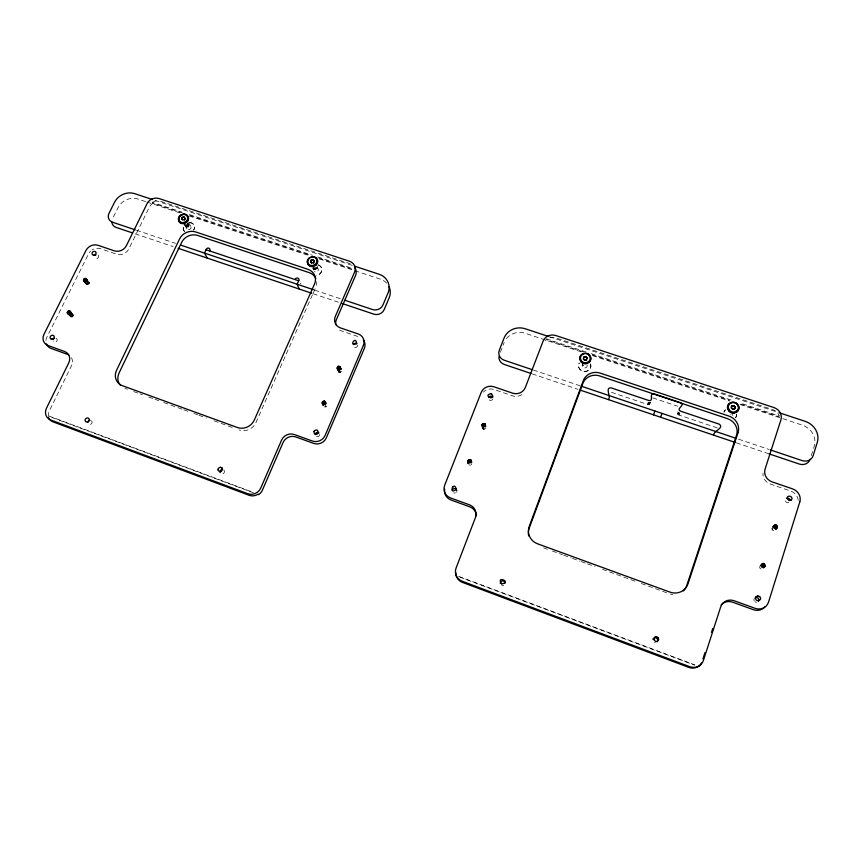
<?xml version="1.0" encoding="UTF-8"?>
<svg xmlns="http://www.w3.org/2000/svg" width="861" height="861" viewBox="0 0 861 861"><rect width="100%" height="100%" fill="white"/><g stroke="black" fill="none" stroke-linecap="round" stroke-linejoin="round"><path stroke-width="0.65" stroke-dasharray="4.3 3.23" d="M650.378 402.507L649.334 404.293L647.494 404.444L610.105 391.873M771.757 528.137L772.747 530.354M582.23 365.441L582.693 362.416M83.904 281.106C84.12 283.936 89.501 286.498 89.329 282.462L88.984 281.956M70.107 316.181L72.227 316.923L73.357 315.438L70.882 312.016M811.299 455.577L814.28 446.041A17.726 16.068 22.6 0 0 814.764 443.985M647.494 404.444L648.139 402.474M647.859 404.541L648.516 402.571M648.247 404.573L648.903 402.604M648.624 404.541L649.28 402.571M649 404.444L649.646 402.474M649.334 404.293L649.99 402.324M649.646 404.089L650.303 402.119M500.37 352.214L504.202 342.452M717.235 427.906L679.017 415.056L677.639 413.807L678.436 411.881M677.822 414.141L678.619 412.204M678.048 414.432L678.855 412.505M678.339 414.69L679.135 412.763M678.662 414.894L679.469 412.968M679.017 415.056L679.824 413.119M312.414 294.882L255.965 422.525A13.012 12.076 -31.7 0 1 239.089 429.919M313.361 292.718L315.761 287.316A12.549 11.397 -20.4 0 0 316.148 286.315M188.57 226.54L188.903 225.905M759.94 565.957L759.757 568.012L760.92 569.003M471.354 464.725L471.72 464.154M485.679 428.283L484.011 429.424L482.311 428.412M341.591 371.457L339.944 372.565L338.351 371.608M326.836 405.972L325.878 406.93L324.242 406.822M677.941 411.762L677.639 413.807M771.919 529.569L773.684 527.653M470.763 465.144L468.771 464.865M314.739 269.611L314.9 269.601A1.421 1.281 -19.2 0 0 316.331 267.932M71.829 313.91L72.937 314.297M773.07 530.537L773.802 530.656M160.63 201.28L350.169 263.735M155.002 200.376L352.397 265.446M182.317 212.99L152.946 203.282L152.408 202.389L181.639 212.032M189.259 214.55L312.521 255.254M317.601 256.933L353.182 268.675M189.98 215.519L310.003 255.168M318.947 258.117L353.419 269.504M145.638 201.592L137.986 199.063A15.326 13.335 -26.9 0 0 118.118 207.555L112.619 218.608A7.684 6.684 -27.7 0 0 112.253 219.48M146.919 202.012L180.089 212.979M189.022 215.928L308.938 255.556M319.151 258.924L353.591 270.311M354.872 270.731L380.39 279.158A15.885 14.562 -15.4 0 1 386.912 283.42M549.372 336.748L778.419 412.494M586.04 351.988L546.595 338.922A9.826 9.137 1.4 0 1 555.528 337.792L772.575 409.535A10.461 9.514 20.2 0 1 779.442 416.035L739.997 402.98M591.13 353.667L732.367 400.451M583.381 351.869L546.541 339.664A9.815 9.127 1.4 0 0 545.39 340.547M592.271 354.818L729.471 400.268M740.901 404.057L779.011 416.692M581.046 351.805L525.102 333.261A16.359 15.25 -1.8 0 0 505.063 340.633M592.486 355.604L729.805 401.108M739.976 404.487L802.28 425.13A17.726 16.068 22.6 0 1 814.947 441.865M652.724 397.879L677.736 406.252M136.458 230.253L175.493 243.362M314.749 290.135L341.117 298.993M135.091 233.794L173.083 246.58M313.081 293.709L338.395 302.222M533.314 370.036L580.196 385.825M738.512 439.175L769.056 449.464M532.216 373.889L577.935 389.323M736.306 442.791L769.056 453.855M357.853 336.479L341.537 330.915A9.536 8.793 -18.7 0 1 338.567 329.225M124.899 388.354L127.406 389.269M133.681 391.561L138.696 393.38M139.956 393.843L142.463 394.758M148.738 397.039L153.753 398.869M155.012 399.321L158.779 400.688M163.794 402.517L182.618 409.373M183.877 409.825L188.893 411.655M193.919 413.484L197.686 414.851M198.934 415.303L206.468 418.048M213.991 420.792L232.814 427.637M543.657 547.865L547.413 549.232M552.428 551.062L562.448 554.721M563.697 555.184L571.22 557.928M572.468 558.38L579.98 561.124M581.24 561.587L586.244 563.417M587.503 563.869L595.016 566.613M602.528 569.358L636.354 581.702M641.359 583.532L668.922 593.595M49.055 416.067L253.059 492.298M253.489 492.804L48.528 416.207A9.751 8.664 -38.8 0 1 49.421 410.708L71.538 365.656A9.589 8.459 -35.9 0 0 71.226 357.315M458.558 576.3L694.892 664.896M459.903 577.161L694.579 665.144M69.493 314.814L71.549 317.085M68.891 314.717L70.946 316.988M70.075 313.512L72.808 316.536M69.483 313.899L72.227 316.923M70.548 311.768L73.271 314.814M70.624 312.403L73.357 315.438M70.451 312.995L73.185 316.03M86.983 282.946L88.296 284.539M85.002 281.493L87.628 284.7M84.4 281.407L87.036 284.604M86.918 281.751L88.877 284.162M87.456 280.664L89.415 283.075M86.638 280.438L89.253 283.656M86.531 284.313L86.111 283.194M184.006 223.849L186.815 228.778M188.613 222.515L190.83 226.475M324.651 404.347L325.878 406.93M337.62 369.358L338.75 372.146M338.814 369.778L339.944 372.565M338.169 369.681L339.299 372.469M337.889 369.52L339.019 372.307M339.525 369.617L340.644 372.404M316.428 264.262L318.247 269.224M482.537 426.496L482.752 428.982M483.129 426.83L483.333 429.316M483.807 426.938L484.011 429.424M318.247 264.801A5.898 5.349 -19.2 0 1 321.766 270.311A5.898 5.349 -19.2 0 1 316.708 275.219M318.344 265.059A5.898 5.338 -19.2 0 1 321.799 270.914A5.898 5.338 -19.2 0 1 316.041 275.552M316.299 267.739A2.357 2.142 -19.2 0 1 318.075 270.741A2.357 2.142 -19.2 0 1 314.319 271.506M313.652 270.01A2.357 2.142 -19.2 0 1 315.104 267.943A1.421 1.291 -19.2 0 1 313.695 268.062M189.775 222.418A5.79 5.101 -25 0 1 193.628 229.973M184.663 231.544A5.79 5.101 -25 0 1 184.458 224.699M187.354 224.28A2.335 2.056 -25 0 0 187.795 223.871A1.399 1.227 -25 0 1 187.052 225.625A1.399 1.227 -25 0 1 185.266 224.839M189.194 222.687A5.79 5.101 -25 0 1 193.779 230.253M184.351 231.329A5.79 5.101 -25 0 1 184.62 224.969M300.306 283.194A2.002 1.819 -20.8 0 1 300.93 284.044M314.9 269.601A1.421 1.281 -19.2 0 1 313.619 267.997M312.963 267.943A1.862 1.69 -19.2 0 0 315.223 269.547A1.862 1.69 -19.2 0 0 316.439 267.018A1.862 1.69 -19.2 0 1 315.072 269.149A1.862 1.69 -19.2 0 1 312.866 267.997A1.862 1.69 -19.2 0 0 316.084 267.932A1.421 1.291 -19.2 0 1 313.372 268.072M315.783 267.943A1.421 1.291 -19.2 0 1 313.35 267.997M315.632 267.9A1.873 1.69 -19.2 0 1 313.017 267.954M314.631 267.965A1.873 1.69 -19.2 0 1 313.673 267.986M187.181 224.732A1.388 1.227 -25 0 1 188.763 226.12A1.388 1.227 -25 0 1 186.579 226.992A1.388 1.227 -25 0 1 186.837 224.861A1.84 1.614 -25 0 1 185.018 224.882M187.72 223.817A1.84 1.614 -25 0 1 187.203 224.57M187.44 223.935A1.399 1.227 -25 0 1 187.278 224.237M187.332 223.871A1.83 1.614 -25 0 1 188.979 225.625A1.83 1.614 -25 0 1 186.772 227.153A1.83 1.614 -25 0 1 185.513 225.141M187.181 224.054A1.399 1.227 -25 0 1 188.441 225.388A1.399 1.227 -25 0 1 186.751 226.561A1.399 1.227 -25 0 1 185.793 225.022M185.18 225.151A1.83 1.614 -25 0 0 187.537 226.615A1.83 1.614 -25 0 0 188.322 223.903A1.83 1.614 -25 0 1 187.074 226.271A1.83 1.614 -25 0 1 184.943 224.732M187.612 223.785A1.399 1.227 -25 0 1 188.096 225.291A1.399 1.227 -25 0 1 186.514 226.142A1.399 1.227 -25 0 1 185.481 224.925M188.258 223.795A1.83 1.614 -25 0 1 186.837 225.851A1.83 1.614 -25 0 1 184.728 224.743M187.741 224.021A1.399 1.227 -25 0 1 185.341 224.969M188.053 223.806A1.84 1.614 -25 0 1 184.9 225.055M316.687 281.87A12.549 11.397 -20.4 0 1 316.439 285.26M45.967 340.418A9.514 8.352 -35 0 1 46.903 337.189L88.565 253.844A9.267 8.083 -29.9 0 1 90.588 251.121M152.946 203.282A9.148 7.986 -25.8 0 0 149.276 207.264L128.763 249.055A9.245 8.083 -28.6 0 1 116.752 254.21L100.565 248.689A9.267 8.083 -29.9 0 0 92.041 249.97M152.408 202.389A9.17 7.997 -25.8 0 1 158.628 200.871M357.702 345.283A2.206 2.056 -18.6 0 1 353.473 346.23M319.646 434.504A2.26 2.131 -27.3 0 1 315.847 436.172M98.165 255.147A2.131 1.862 -29.9 0 1 97.691 258.139A2.131 1.862 -29.9 0 1 94.678 257.439M56.019 338.233A2.196 1.926 -35 0 1 56.449 341.483A2.196 1.926 -35 0 1 53.07 340.988M91.514 420.835A2.249 2.013 -38.5 0 1 91.374 423.816A2.249 2.013 -38.5 0 1 88.317 423.989M223.828 470.02A2.282 2.131 -37.3 0 1 221.309 473.701M731.14 414.378A2.056 1.883 18.1 0 1 730.623 414.453M583.36 365.225A1.496 1.399 5.1 0 1 583.123 364.946M583.51 365.495A1.97 1.83 5.1 0 1 582.768 364.827M736.629 414.647A6.501 5.962 18.2 0 1 735.649 417.585M724.015 412.075A6.501 5.962 18.2 0 1 725.21 410.073M736.478 414.066A6.501 5.962 18.2 0 1 735.531 417.779M723.907 412.279A6.501 5.962 18.2 0 1 725.672 409.728M732.754 414.335A2.605 2.389 18.2 0 1 732.367 415.508M590.624 363.869A6.231 5.801 5.2 0 1 584.285 371.425A6.231 5.801 5.2 0 1 579.152 362.976M587.084 364.924A2.497 2.325 5.2 0 1 584.705 367.959A2.497 2.325 5.2 0 1 582.359 364.849M590.581 364.085A6.231 5.801 5.2 0 1 584.253 371.651A6.231 5.801 5.2 0 1 579.119 363.202M798.255 500.198A10.762 9.848 26.8 0 0 790.667 491.028L770.455 484.108A10.633 9.74 24.4 0 1 763.007 473.12M521.895 394.532A9.858 9.288 -1 0 1 512.586 395.845L494.085 389.506A9.858 9.32 -3.9 0 0 483.344 392.089M672.807 594.456A14.357 13.582 32.8 0 1 670.149 593.993M788.88 502.512A2.475 2.271 26.8 0 1 785.792 498.874M756.625 602.248A2.54 2.357 35.3 0 1 754.882 601.613M754.225 600.817A2.54 2.357 35.3 0 1 754.473 598.191M492.793 398.998A2.271 2.152 -3.9 0 1 488.596 399.17M456.674 491.588A2.314 2.249 -9 0 1 456.212 492.309M455.458 492.847A2.314 2.249 -9 0 1 453.682 492.912M503.685 585.383A2.389 2.357 23 0 1 501.855 585.437M655.404 642.64A2.518 2.4 41.2 0 1 654.478 642.478M188.441 229.726A2.314 2.045 -25 0 0 190.948 226.723A2.314 2.045 -25 0 0 187.074 226.465A2.314 2.045 -25 0 0 188.441 229.726"/><path stroke-width="1.29" d="M787.126 498.379C787.019 494.117 794.036 496.56 791.507 499.886M774.469 525.167L772.694 527.093L773.447 526.932C777.591 519.613 778.818 534.003 773.458 526.91L775.234 525.006M762.254 563.826L760.554 565.505L762.695 565.828L763.363 567.894L765.085 566.237C762.685 557.777 758.272 571.435 765.085 566.237M755.71 597.512C754.58 602.732 763.621 600.515 759.639 596.587M658.59 639.906L658.45 638.012M658.6 639.895C653.381 646.041 652.573 632.168 658.439 638.012M583.381 358.929L584.641 360.296M584.016 357.25L585.975 356.454L587.17 358.294M586.535 359.984L584.716 359.833M482.052 424.591C483.678 431.436 487.875 420.34 482.052 424.591L482.268 427.088M467.857 461.313C471.753 455.232 471.968 467.2 467.857 461.313L468.169 463.584L467.975 460.657M456.287 489.5C454.124 479.459 447.86 495.699 456.276 489.489M356.54 343.13C355.765 335.435 348.587 346.8 356.077 343.787M340.482 367.389C336.199 376.171 336.49 359.543 341.214 369.251M314.061 431.393L314.05 433.072L316.084 434.331M322.197 402.851C326.104 396.986 326.007 408.48 322.197 402.851L323.435 405.445M608.426 399.612C611.418 396.598 604.583 387.558 611.03 387.837L648.785 400.505C654.403 401.7 648.451 392.691 654.069 393.875L680.599 402.744C685.819 405.24 675.411 408.706 680.631 411.192L719.236 424.15C724.661 427.939 713.382 430.952 713.64 435.139M218.231 470.397L218.274 468.707M218.091 469.525L218.759 467.997L220.427 467.275M83.474 279.986L84.604 278.512L86.38 278.738L86.8 279.857L85.68 281.343L83.904 281.106L83.474 279.986L84.798 281.59M67.276 312.511L68.417 311.015L70.204 311.262L70.624 312.403L69.483 313.899L67.707 313.662L67.276 312.511L69.343 314.792M702.931 658.913L704.965 652.584M711.498 632.34L712.725 628.541M731.861 406.134L733.798 405.811L735.165 407.231L734.584 408.975L732.636 409.309L731.269 407.877L731.99 405.886L733.938 405.563L735.294 406.984L734.476 409.169M653.521 414.841L654.877 410.988M587.245 357.821L586.567 359.78L584.673 360.092L583.414 358.725L584.081 356.777M660.591 417.23L662.023 413.398M310.746 262.088L311.241 259.968L313.027 259.656L314.33 261.475M313.619 263.046L314.125 260.926M313.533 262.809L314.233 261.238L313.146 259.968L311.359 260.28L310.66 261.852L311.747 263.122L310.541 261.54M295.097 279.567A2.023 1.83 -20.8 0 1 297.831 278.114A2.023 1.83 -20.8 0 1 298.713 280.783L297.174 284.238L299.165 289.016M209.567 250.895A2.023 1.797 -24.9 0 0 208.825 248.162A2.023 1.797 -24.9 0 0 206.059 249.722L204.466 253.091L207.264 258.085M181.811 219.361L182.22 217.263L183.963 216.95L185.158 218.5L184.426 220.029L184.975 218.167L185.298 218.748M181.671 219.114L182.403 217.585L184.146 217.284M732.528 409.492L734.713 408.738M755.7 597.523L756.141 596.738M731.258 406.801L731.678 406.091M468.287 462.938L469.966 461.776L471.667 462.798L471.387 460.527M314.061 431.404L314.523 430.694M324.662 401.194L325.888 403.798L323.575 404.81L322.337 402.216M356.088 343.797L356.529 343.108M182.058 218.285L182.51 217.639M773.447 526.932L775.965 525.124M774.179 527.05L774.825 527.406L776.611 525.49M777.365 526.846L775.567 528.751L775.341 528.019L777.128 526.103M775.492 529.45L777.289 527.535M761.307 565.333L763.018 563.654M762.039 565.451L763.761 563.772M762.695 565.828L764.417 564.149M763.212 566.441L764.934 564.773M763.438 567.195L765.16 565.537M756.13 596.748L757.895 595.941M791.517 499.875L788.88 500.51L787.137 498.368M452.391 487.208L453.155 486.659M484.991 423.892L485.184 426.389L482.623 426.529L482.408 424.032M491.297 393.585C481.256 395.694 497.497 401.377 491.297 393.563M314.534 430.704C318.258 427.422 320.012 435.472 315.255 434.181M221.116 471.462L222.558 469.417L221.923 467.824M339.525 366.528L340.644 369.326L338.707 369.8L337.577 367.001M52.876 339.062L54.103 337.91L54.221 336.36C53.393 334.305 50.239 335.349 50.099 337.297C49.378 339.858 55.201 339.03 51.273 339.148M94.753 255.007L95.958 253.887L96.055 252.402C94.99 250.12 91.288 251.864 92.127 254.113C92.073 255.695 96.163 254.781 93.935 255.211M730.472 402.916L729.267 403.669A5.876 5.381 17.9 0 0 727.577 408.695L728.944 411.203A5.64 5.166 17.9 0 0 734.368 413.011L736.973 411.827A5.876 5.381 17.9 0 0 738.652 406.779L737.285 404.283M583.231 354L582.165 354.657A5.015 4.66 4.9 0 0 580.551 358.983L581.649 361.136A4.811 4.477 4.9 0 0 586.255 362.664L588.537 361.642A5.015 4.66 4.9 0 0 590.14 357.304L589.042 355.152A4.811 4.477 4.9 0 0 584.447 353.623L581.702 354.7A5.629 5.231 4.9 0 0 579.894 359.554L581.121 361.964A5.403 5.026 4.9 0 0 586.298 363.697L588.849 362.535A5.629 5.231 4.9 0 0 590.657 357.67L589.43 355.259A5.403 5.026 4.9 0 0 587.03 353.731M181.854 214.895L183.124 214.507A5.015 4.402 -25 0 1 185.664 214.658M490.555 397.76L491.459 397.556M221.126 471.473L219.394 471.527L218.22 470.386M181.488 218.78L182.5 220.007L184.243 219.695M311.628 262.809L313.426 262.497M584.038 357.046L585.932 356.723L587.202 358.09M220.416 467.265L221.934 467.835M757.884 595.952L759.65 596.576M501.769 583.93C512.36 581.702 495.215 575.32 501.769 583.93M152.462 199.537L134.628 193.65A15.466 13.421 -26.9 0 0 114.578 202.217L109.013 213.356A7.749 6.727 -27.7 0 0 112.522 222.213L135.199 229.822M354.936 266.286L379.131 274.261A16.025 14.669 -15.4 0 1 387.988 293.074L382.93 304.998A8.05 7.394 -15.6 0 1 372.501 309.54L344.884 300.263M548.102 336.328L525.199 328.751A16.52 15.38 -1.9 0 0 504.094 338.029L499.262 350.33A8.266 7.717 -2.9 0 0 504.169 360.21L532.044 369.606M779.689 412.914L805.143 421.33A17.898 16.219 22.5 0 1 817.272 442.425L813.139 455.673A9.008 8.169 23.7 0 1 802.14 460.613L770.326 449.894M206.059 249.722L298.713 280.783M180.541 245.051L313.49 289.716M132.562 232.944L116.095 227.401A7.684 6.684 -27.7 0 1 111.887 222.17M178.141 248.291L311.822 293.278M342.194 303.502L373.825 314.147A7.975 7.34 -15.6 0 0 384.157 309.648L389.172 297.82A15.885 14.562 -15.4 0 0 389.021 286.616M581.455 386.255L735.972 438.314M530.946 373.459L504.266 364.451A8.19 7.652 -2.8 0 1 498.939 356.605M580.475 390.184L735.046 442.371M769.056 453.855L799.288 464.057A8.911 8.093 23.9 0 0 810.179 459.161M731.409 407.64L732.765 409.061M67.449 311.93L70.204 314.965M67.362 313.146L68.74 314.663M67.825 311.413L69.892 313.695M69.698 310.961L71.312 312.629M69.095 310.864L71.151 313.146M68.417 311.015L71.162 314.061M774.825 527.406L775.341 528.019M83.56 280.6L84.873 282.204M83.646 279.405L85.616 281.816M84.604 278.512L86.574 280.923M84.023 278.899L86.649 282.117M86.122 278.587L87.682 280.352M85.874 278.447L87.187 280.051M85.271 278.361L87.241 280.772M317.3 259.678L316.644 258.634A5.112 4.617 -19.2 0 0 313.264 256.998M307.635 263.541L308.421 264.93A5.112 4.617 -19.2 0 0 313.146 266.501L315.61 265.414A5.327 4.811 -19.2 0 0 317.634 260.861L316.514 258.289A5.112 4.617 -19.2 0 0 311.8 256.729L309.336 257.816A5.327 4.822 -19.2 0 0 307.302 262.357L307.764 263.886M178.657 220.739L179.465 222.116A5.015 4.402 -25 0 0 183.985 223.612L186.417 222.558A5.231 4.596 -25 0 0 188.527 218.156L187.44 215.627A5.015 4.413 -25 0 0 182.919 214.141L180.498 215.196A5.231 4.596 -25 0 0 178.378 219.598L178.862 221.105M182.22 217.263L182.543 217.833M183.963 216.95L184.286 217.532M322.326 403.518L323.155 405.251M323.305 401.258L324.532 403.852M322.703 401.667L323.94 404.272M324.016 401.097L325.243 403.701M325.221 401.527L326.028 403.26M337.081 368.153L337.835 370.015M337.211 367.539L337.964 369.401M338.169 366.592L339.299 369.391M338.868 366.431L339.998 369.229M340.073 366.851L340.816 368.712M311.241 259.968L311.445 260.517M313.027 259.656L313.232 260.205M653.747 639.045L654.016 640.024M456.136 575.751L456.039 575.352A10.278 10.192 -1.5 0 0 462.357 582.348L688.8 667.404A11.139 10.483 42.4 0 0 698.658 666.306L698.346 666.554A11.118 10.472 42.4 0 0 701.5 662.927M188.042 216.638L188.322 217.79A5.231 4.596 -25 0 1 186.213 222.192L183.78 223.257A5.015 4.413 -25 0 1 179.249 221.751M468.341 460.086L468.642 462.368M468.944 459.656L469.245 461.937M469.675 459.494L469.966 461.776M470.644 459.774L470.945 462.056M470.354 459.602L470.644 461.883M470.945 459.946L471.236 462.228M482.999 423.612L483.215 426.109M483.731 423.451L483.936 425.947M484.7 423.72L484.894 426.217M484.409 423.558L484.603 426.055M485.432 424.451L485.626 426.948M308.292 264.585A5.112 4.617 -19.2 0 0 313.017 266.157L315.492 265.07A5.327 4.822 -19.2 0 0 317.515 260.517M307.431 262.702A5.327 4.811 -19.2 0 1 309.465 258.16M311.251 261.163A1.561 1.41 -19.2 0 1 311.51 260.861M178.582 219.953A5.231 4.596 -25 0 1 180.702 215.562M186.762 215.196A5.015 4.402 -25 0 1 187.644 215.993M335.855 324.629A9.536 8.793 -18.7 0 1 336.414 319.582L355.518 275.574A9.406 8.556 -17.1 0 0 355.97 270.343L355.733 269.515A9.417 8.567 -17.1 0 0 354.99 267.642M363.342 339.934A9.6 8.911 -18.6 0 1 364.343 348.382L326.373 437.786A9.826 9.267 -27.3 0 1 313.641 443.393L295.775 436.925A9.848 9.267 -30.5 0 0 283.065 442.522L262.411 490.092A9.966 9.374 -37.1 0 1 258.515 494.688L258.096 494.182A9.988 9.385 -37.1 0 1 249.109 495.269L52.844 421.782A9.762 8.675 -38.8 0 1 48.377 417.585M46.386 343.873A9.514 8.352 -35 0 0 50.96 348.382L67.384 354.323A9.589 8.459 -35.9 0 1 68.815 355.012M315.815 278.49A12.549 11.397 -20.4 0 0 309.142 272.614L197.664 235.462A12.355 10.935 -25.5 0 0 181.66 242.339L119.066 373.017A12.84 11.537 -34.5 0 0 120.336 385.222M353.473 344.658A2.206 2.056 -18.6 0 1 357.024 343.797M315.18 434.611A2.26 2.131 -27.3 0 1 318.979 432.943M95.237 255.34A2.131 1.862 -29.9 0 1 95.958 254.867M53.188 339.449A2.196 1.926 -35 0 1 54.415 338.308M87.757 422.471A2.249 2.013 -38.5 0 1 90.082 420.308M220.147 472.571A2.282 2.131 -37.3 0 1 222.332 469.46M731.915 402.496A5.64 5.166 17.9 0 1 733.389 402.421M734.853 402.722A5.64 5.166 17.9 0 1 736.198 403.357M734.218 406.65A1.722 1.582 17.9 0 1 734.799 407.78M683.257 590.947A14.357 13.582 32.8 0 0 686.744 585.534L736.553 435.117A13.841 12.743 19.1 0 0 727.448 418.65L599.719 375.945A13.324 12.452 7.4 0 0 582.854 383.403L529.128 528.353A13.733 13.335 16 0 0 528.697 535.951M444.642 489.145A10.041 9.751 -9 0 0 450.927 499.972L469.772 506.817A10.117 9.891 -5.5 0 1 476.337 515.857M455.867 574.222A10.267 10.171 -1.4 0 1 455.835 572.651M721.131 604.939A11.032 10.3 36.7 0 1 732.679 602.194L753.31 609.685A11.053 10.246 35.3 0 0 764.902 606.93M786.545 498.315A2.475 2.271 26.8 0 1 790.14 500.359M755.237 597.62A2.54 2.357 35.3 0 1 758.369 601.462M488.531 397.534A2.271 2.152 -3.9 0 1 492.718 397.351M452.348 490.027A2.314 2.249 -9 0 1 456.825 490.759M500.295 583.274A2.389 2.357 23 0 1 502.62 580.874A2.389 2.357 23 0 1 505.063 583.198M652.907 639.314A2.518 2.4 41.2 0 1 656.437 638.098A2.518 2.4 41.2 0 1 657.147 641.843M89.372 419.91C89.296 422.105 85.96 422.955 85.142 420.857C84.077 417.908 89.469 416.509 89.393 419.92M799.826 501.834L768.529 602.14A11.128 10.31 35.2 0 1 754.989 608.297L734.207 600.763A11.107 10.364 36.5 0 0 720.679 606.908L703.437 660.409A11.204 10.536 42.3 0 1 689.726 666.672L462.088 581.197A10.332 10.235 -1.9 0 1 456.093 567.991L475.423 517.579A10.192 9.945 -5.7 0 0 469.471 504.804L450.497 497.927A10.117 9.805 -9 0 1 444.674 485.303L481.213 392.401A9.923 9.374 -3.9 0 1 493.945 386.793L512.575 393.154A9.923 9.342 -1.1 0 0 525.318 387.525L543.14 341.053A9.88 9.18 1.3 0 1 555.722 335.51L773.867 407.533A10.515 9.557 20.1 0 1 780.916 419.931L765.074 469.105A10.709 9.805 24.3 0 0 772.199 481.912L792.55 488.865A10.838 9.901 26.7 0 1 799.826 501.834M738.038 432.62L687.928 583.995A14.454 13.668 32.6 0 1 669.987 592.12L537.544 543.797A13.819 13.421 15.7 0 1 529.224 526.458L583.295 380.637A13.41 12.528 7.2 0 1 600.268 373.125L728.869 416.057A13.927 12.818 19 0 1 738.038 432.62M363.374 345.455L325.146 435.386A9.88 9.32 -27.2 0 1 312.328 441.026L294.354 434.525A9.912 9.32 -30.4 0 0 281.547 440.154L260.754 488.015A10.031 9.428 -37 0 1 247.785 493.73L50.638 419.942A9.815 8.707 -38.8 0 1 46.472 408.2L68.762 362.89A9.643 8.502 -35.8 0 0 64.586 351.503L48.076 345.53A9.579 8.395 -34.9 0 1 43.997 334.272L85.971 250.476A9.32 8.126 -29.9 0 1 98.046 245.299L114.319 250.842A9.299 8.126 -28.6 0 0 126.406 245.654L147.07 203.648A9.202 8.029 -25.8 0 1 159.016 198.536L349.394 261.195A9.471 8.599 -17.1 0 1 354.517 272.248L335.284 316.504A9.6 8.836 -18.7 0 0 340.439 327.901L358.111 333.917A9.665 8.954 -18.6 0 1 363.374 345.455M314.513 284.065L254.296 420.05A13.098 12.14 -31.6 0 1 237.313 427.486L122.423 385.706A12.926 11.602 -34.4 0 1 116.569 370.284L179.615 238.884A12.431 10.989 -25.5 0 1 195.727 231.964L307.861 269.289A12.624 11.451 -20.4 0 1 314.513 284.065M736.79 410.945L734.465 412.01A5.026 4.596 17.9 0 1 729.633 410.396L728.417 408.168A5.241 4.789 17.9 0 1 729.924 403.68L732.237 402.625A5.026 4.596 17.9 0 1 737.059 404.229L738.286 406.457A5.241 4.789 17.9 0 1 736.79 410.945M737.124 411.558L734.519 412.742A5.64 5.166 17.9 0 1 729.095 410.934L727.728 408.426A5.887 5.381 17.9 0 1 729.418 403.389L732.011 402.216A5.64 5.166 17.9 0 1 737.436 404.003L738.803 406.51A5.887 5.381 17.9 0 1 737.124 411.558M582.94 353.667L581.745 354.398A5.64 5.241 4.9 0 0 579.937 359.263L581.164 361.674A5.403 5.026 4.9 0 0 586.341 363.396L588.902 362.244A5.64 5.241 4.9 0 0 590.711 357.369L589.473 354.958A5.403 5.026 4.9 0 0 584.307 353.247L582.94 353.667M315.072 264.467L312.877 265.436A4.553 4.111 -19.2 0 1 308.668 264.036L307.786 262.045A4.746 4.294 -19.2 0 1 309.594 258.009L311.79 257.041A4.553 4.111 -19.2 0 1 315.998 258.429L316.88 260.42A4.746 4.294 -19.2 0 1 315.072 264.467M181.714 214.766L180.692 215.368A4.66 4.09 -25 0 0 178.797 219.286L179.583 221.202A4.466 3.928 -25 0 0 183.608 222.536L185.772 221.589A4.66 4.09 -25 0 0 187.655 217.672L186.869 215.756A4.466 3.928 -25 0 0 182.855 214.421L181.714 214.766"/></g></svg>
